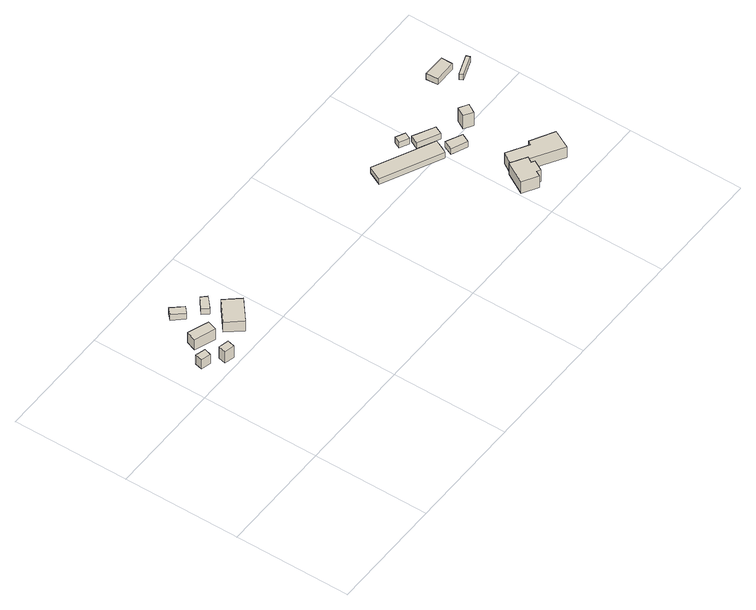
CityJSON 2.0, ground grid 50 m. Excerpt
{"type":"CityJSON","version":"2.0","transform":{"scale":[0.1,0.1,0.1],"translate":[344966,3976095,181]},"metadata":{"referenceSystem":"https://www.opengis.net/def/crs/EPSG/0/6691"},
"CityObjects":{
"building1":{"type":"Building","attributes":{"土砂災害警戒区域.現象区分":"1","土砂災害警戒区域.区域区分":"1","measuredHeight":6.1},"geometry":[{"type":"Solid","lod":"1","boundaries":[[[[0,1,2,3]],[[2,4,5,3]],[[1,6,4,2]],[[0,7,6,1]],[[3,5,7,0]],[[4,6,7,5]]]]}]},
"building2":{"type":"Building","attributes":{"土砂災害警戒区域.現象区分":"1","土砂災害警戒区域.区域区分":"2","measuredHeight":6.2},"geometry":[{"type":"Solid","lod":"1","boundaries":[[[[8,9,10,11]],[[10,12,13,11]],[[9,14,12,10]],[[8,15,14,9]],[[11,13,15,8]],[[12,14,15,13]]]]}]},
"building3":{"type":"Building","attributes":{"土砂災害警戒区域.現象区分":"2","土砂災害警戒区域.区域区分":"1","measuredHeight":5.5},"geometry":[{"type":"Solid","lod":"1","boundaries":[[[[16,17,18,19]],[[18,20,21,19]],[[17,22,20,18]],[[16,23,22,17]],[[19,21,23,16]],[[20,22,23,21]]]]}]},
"building4":{"type":"Building","attributes":{"土砂災害警戒区域.現象区分":"2","土砂災害警戒区域.区域区分":"1","measuredHeight":3.2},"geometry":[{"type":"Solid","lod":"1","boundaries":[[[[24,25,26,27]],[[26,28,29,27]],[[25,30,28,26]],[[24,31,30,25]],[[27,29,31,24]],[[28,30,31,29]]]]}]},
"building5":{"type":"Building","attributes":{"土砂災害警戒区域.現象区分":"2","土砂災害警戒区域.区域区分":"1","measuredHeight":3},"geometry":[{"type":"Solid","lod":"1","boundaries":[[[[32,33,34,35]],[[34,36,37,35]],[[33,38,36,34]],[[32,39,38,33]],[[35,37,39,32]],[[36,38,39,37]]]]}]},
"building6":{"type":"Building","attributes":{"土砂災害警戒区域.現象区分":"2","土砂災害警戒区域.区域区分":"1","measuredHeight":6.2},"geometry":[{"type":"Solid","lod":"1","boundaries":[[[[40,41,42,43]],[[42,44,45,43]],[[41,46,44,42]],[[40,47,46,41]],[[43,45,47,40]],[[44,46,47,45]]]]}]},
"building7":{"type":"Building","attributes":{"土砂災害警戒区域.現象区分":"1","土砂災害警戒区域.区域区分":"1","measuredHeight":7.8},"geometry":[{"type":"Solid","lod":"1","boundaries":[[[[48,49,50,51,52,53,54,55]],[[54,56,57,55]],[[53,58,56,54]],[[52,59,58,53]],[[51,60,59,52]],[[50,61,60,51]],[[49,62,61,50]],[[48,63,62,49]],[[55,57,63,48]],[[56,58,59,60,61,62,63,57]]]]}]},
"building8":{"type":"Building","attributes":{"土砂災害警戒区域.現象区分":"1","土砂災害警戒区域.区域区分":"2","measuredHeight":3},"geometry":[{"type":"Solid","lod":"1","boundaries":[[[[64,65,66,67,68]],[[67,69,70,68]],[[66,71,69,67]],[[65,72,71,66]],[[64,73,72,65]],[[68,70,73,64]],[[69,71,72,73,70]]]]}]},
"building9":{"type":"Building","attributes":{"土砂災害警戒区域.現象区分":"1","土砂災害警戒区域.区域区分":"1","measuredHeight":7.2},"geometry":[{"type":"Solid","lod":"1","boundaries":[[[[74,75,76,77,78,79]],[[78,80,81,79]],[[77,82,80,78]],[[76,83,82,77]],[[75,84,83,76]],[[74,85,84,75]],[[79,81,85,74]],[[80,82,83,84,85,81]]]]}]},
"building10":{"type":"Building","attributes":{"土砂災害警戒区域.現象区分":"1","土砂災害警戒区域.区域区分":"1","measuredHeight":3},"geometry":[{"type":"Solid","lod":"1","boundaries":[[[[86,87,88,89]],[[88,90,91,89]],[[87,92,90,88]],[[86,93,92,87]],[[89,91,93,86]],[[90,92,93,91]]]]}]},
"building11":{"type":"Building","attributes":{"土砂災害警戒区域.現象区分":"1","土砂災害警戒区域.区域区分":"2","measuredHeight":3},"geometry":[{"type":"Solid","lod":"1","boundaries":[[[[94,95,96,97]],[[96,98,99,97]],[[95,100,98,96]],[[94,101,100,95]],[[97,99,101,94]],[[98,100,101,99]]]]}]},
"building12":{"type":"Building","attributes":{"土砂災害警戒区域.現象区分":"1","土砂災害警戒区域.区域区分":"1","measuredHeight":3},"geometry":[{"type":"Solid","lod":"1","boundaries":[[[[102,103,104,105]],[[104,106,107,105]],[[103,108,106,104]],[[102,109,108,103]],[[105,107,109,102]],[[106,108,109,107]]]]}]},
"building13":{"type":"Building","attributes":{"土砂災害警戒区域.現象区分":"1","土砂災害警戒区域.区域区分":"1","measuredHeight":7.2},"geometry":[{"type":"Solid","lod":"1","boundaries":[[[[110,111,112,113]],[[112,114,115,113]],[[111,116,114,112]],[[110,117,116,111]],[[113,115,117,110]],[[114,116,117,115]]]]}]},
"building14":{"type":"Building","attributes":{"土砂災害警戒区域.現象区分":"2","土砂災害警戒区域.区域区分":"1","measuredHeight":3},"geometry":[{"type":"Solid","lod":"1","boundaries":[[[[118,119,120,121]],[[120,122,123,121]],[[119,124,122,120]],[[118,125,124,119]],[[121,123,125,118]],[[122,124,125,123]]]]}]},
"building15":{"type":"Building","attributes":{"土砂災害警戒区域.現象区分":"2","土砂災害警戒区域.区域区分":"1","measuredHeight":3},"geometry":[{"type":"Solid","lod":"1","boundaries":[[[[126,127,128,129]],[[128,130,131,129]],[[127,132,130,128]],[[126,133,132,127]],[[129,131,133,126]],[[130,132,133,131]]]]}]}
},
"vertices":[
[11,549,152],[54,538,152],[45,506,152],[2,517,152],[45,506,200],[2,517,200],[54,538,200],[11,549,200],
[129,486,151],[120,453,151],[77,464,151],[85,497,151],[77,464,212],[85,497,212],[120,453,212],[129,486,212],
[148,588,179],[134,546,179],[45,579,179],[61,621,179],[45,579,234],[61,621,234],[134,546,234],[148,588,234],
[129,674,212],[88,720,212],[113,745,212],[155,698,212],[113,745,244],[155,698,244],[88,720,244],[129,674,244],
[237,691,196],[258,668,196],[212,628,196],[191,652,196],[212,628,227],[191,652,227],[258,668,227],[237,691,227],
[332,562,163],[243,489,163],[190,554,163],[279,626,163],[190,554,217],[279,626,217],[243,489,217],[332,562,217],
[1487,98,193],[1472,74,193],[1486,66,193],[1462,22,193],[1446,31,193],[1434,8,193],[1370,45,193],[1423,137,193],[1370,45,255],[1423,137,255],[1434,8,255],[1446,31,255],[1462,22,255],[1486,66,255],[1472,74,255],[1487,98,255],
[1479,504,66],[1463,472,66],[1450,445,66],[1201,566,66],[1230,625,66],[1201,566,96],[1230,625,96],[1450,445,96],[1463,472,96],[1479,504,96],
[1679,107,162],[1638,28,162],[1448,146,162],[1481,200,162],[1571,145,162],[1580,162,162],[1571,145,219],[1580,162,219],[1481,200,219],[1448,146,219],[1638,28,219],[1679,107,219],
[1456,628,51],[1442,600,51],[1402,620,51],[1416,648,51],[1402,620,81],[1416,648,81],[1442,600,81],[1456,628,81],
[1556,441,72],[1538,404,72],[1472,435,72],[1488,474,72],[1472,435,102],[1488,474,102],[1538,404,102],[1556,441,102],
[1542,553,55],[1526,518,55],[1435,565,55],[1453,599,55],[1435,565,85],[1453,599,85],[1526,518,85],[1542,553,85],
[1681,502,45],[1658,464,45],[1622,486,45],[1643,525,45],[1622,486,117],[1643,525,117],[1658,464,117],[1681,502,117],
[1857,751,27],[1857,701,27],[1763,701,27],[1760,751,27],[1763,701,57],[1760,751,57],[1857,701,57],[1857,751,57],
[1934,696,6],[1940,680,6],[1851,648,6],[1845,664,6],[1851,648,36],[1845,664,36],[1940,680,36],[1934,696,36]
]}
